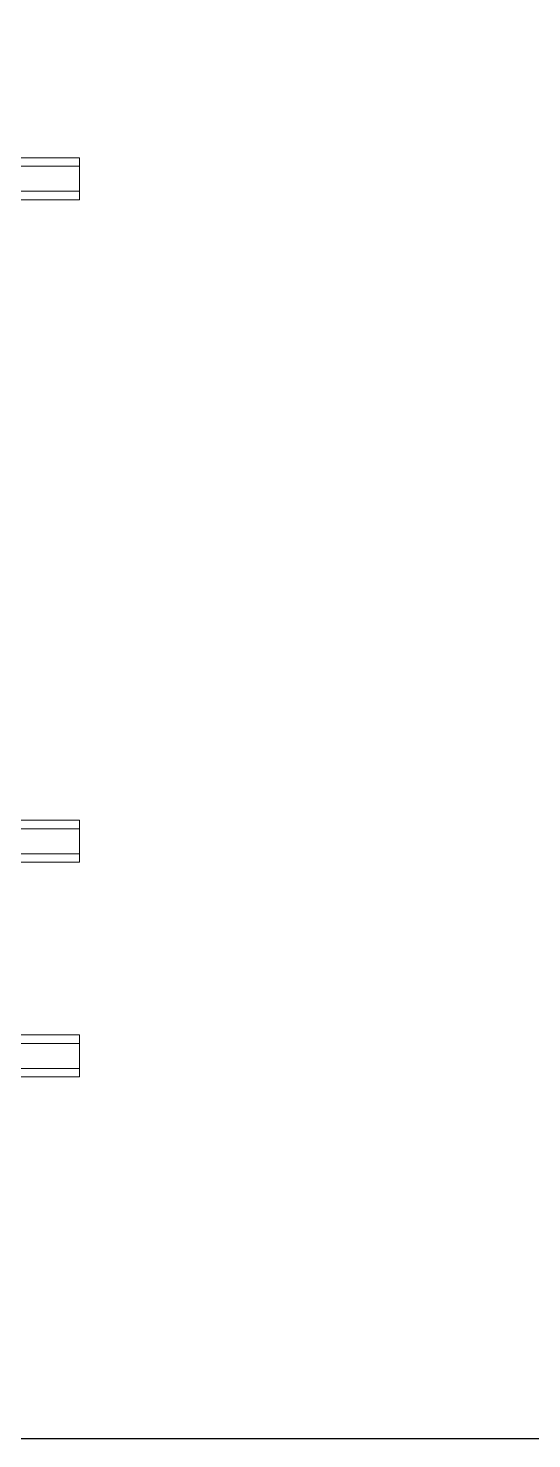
# Model space of a CAD drawing. Extents: x 14400 to 24104, y -21631 to 6985.
# Drawn here: x 22625 to 22866, y 1092 to 1764 of the extents above; entities that cross this region are included whole.
import ezdxf

# ---------------------------------------------------------------- set-up
doc = ezdxf.new("R2010")
doc.units = 0
doc.layers.add('COTA', color=241, linetype='Continuous')
doc.layers.add('Perfil Metálico', color=224, linetype='Continuous', lineweight=18)

msp = doc.modelspace()

# ---------------------------------------------------------------- linework, layer by layer
at = {"layer": 'COTA'}
msp.add_lwpolyline([(21532.94, 2489.45), (24104.17, 2489.45), (24104.17, 1091.66), (21532.94, 1091.66)], close=True, dxfattribs=at)
at = {"layer": 'Perfil Metálico'}
for points in [[(22649.94, 1682.66), (22649.94, 1702.66), (22182.5, 1702.66), (22182.5, 1682.66)], [(22182.5, 1698.66), (22182.5, 1686.66), (22649.94, 1686.66), (22649.94, 1698.66)], [(22649.94, 1386.66), (22649.94, 1366.66), (22182.5, 1366.66), (22182.5, 1386.66)], [(22182.5, 1370.66), (22182.5, 1382.66), (22649.94, 1382.66), (22649.94, 1370.66)], [(21661.04, 1264.26), (21661.04, 1284.26), (22649.94, 1284.26), (22649.94, 1264.26)], [(22649.94, 1280.26), (22649.94, 1268.26), (21661.04, 1268.26), (21661.04, 1280.26)]]:
    msp.add_lwpolyline(points, close=True, dxfattribs=at)

doc.saveas('drawing.dxf')
